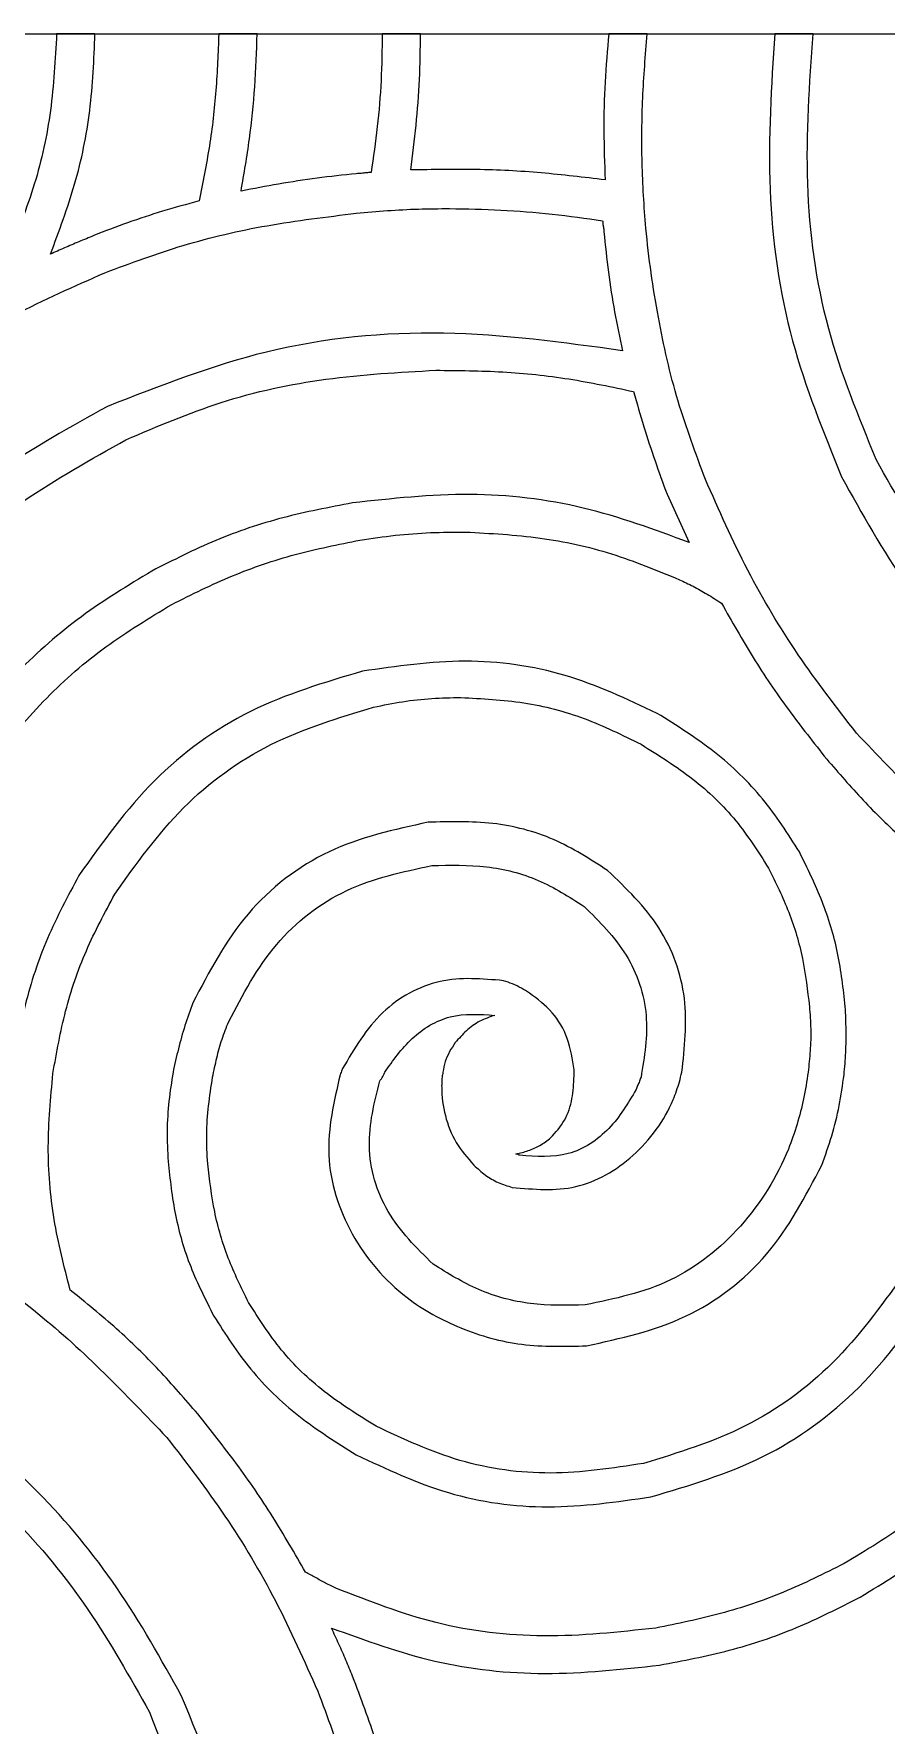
# Model space of a CAD drawing. Extents: x 0 to 371, y 0 to 260.
# Drawn here: x 24.68 to 42.89, y 223.8 to 259.95 of the extents above; entities that cross this region are included whole.
import ezdxf

# ---------------------------------------------------------------- set-up
doc = ezdxf.new("R2010")
doc.units = 0
doc.layers.add('Layer_1', color=7, linetype='CONTINUOUS')

msp = doc.modelspace()

# ---------------------------------------------------------------- linework, layer by layer
at = {"layer": 'Layer_1', "color": 7}
for points in [[(0.02646, 259.95312), (370.443122, 259.95312), (370.443122, 0.661457), (0.02646, 0.661457)], [(33.55609, 256.217641)], [(33.268253, 252.761521)], [(33.895606, 249.302817)], [(33.79897, 245.766599)]]:
    msp.add_lwpolyline(points, close=True, dxfattribs=at)
for points in [[(25.981876, 259.95333), (25.161771, 259.95333)], [(29.448331, 259.95333), (28.62771, 259.95333)], [(32.940625, 259.95333), (32.120519, 259.95333)], [(37.782706, 259.95333), (36.962085, 259.95333)], [(41.32771, 259.95333), (40.507605, 259.95333)], [(38.205936, 250.11052), (38.681876, 249.078542)], [(36.221561, 237.675104), (36.221561, 237.807395)]]:
    msp.add_lwpolyline(points, dxfattribs=at)
for points, knots in [([(25.161771, 259.95333), (25.132316, 259.405696), (25.073992, 258.321356), (24.730179, 256.730606), (24.329344, 255.737798), (24.129793, 255.24354)], [0, 0, 0, 0, 1.643844, 3.254882, 4.852052, 4.852052, 4.852052, 4.852052]), ([(25.02948, 255.24354), (25.214857, 255.738495), (25.588242, 256.735431), (25.915674, 258.322478), (25.959648, 259.40576), (25.981876, 259.95333)], [0, 0, 0, 0, 1.584262, 3.191011, 4.833324, 4.833324, 4.833324, 4.833324]), ([(28.62771, 259.95333), (28.611872, 259.550278), (28.580342, 258.747893), (28.443239, 257.553141), (28.283955, 256.771471), (28.20448, 256.381455)], [0, 0, 0, 0, 1.209889, 2.408612, 3.602317, 3.602317, 3.602317, 3.602317]), ([(29.104166, 256.592812), (29.16772, 256.962934), (29.294689, 257.702378), (29.406087, 258.825193), (29.434219, 259.576473), (29.448331, 259.95333)], [0, 0, 0, 0, 1.126372, 2.250304, 3.381541, 3.381541, 3.381541, 3.381541]), ([(32.120519, 259.95333), (32.115288, 259.62065), (32.104872, 258.958238), (32.025199, 257.968457), (31.929923, 257.315916), (31.882291, 256.989687)], [0, 0, 0, 0, 0.998009, 1.98717, 2.976081, 2.976081, 2.976081, 2.976081]), ([(32.728752, 257.042913), (32.769318, 257.362722), (32.850775, 258.004906), (32.924933, 258.976156), (32.935388, 259.627216), (32.940625, 259.95333)], [0, 0, 0, 0, 0.96705, 1.941857, 2.920169, 2.920169, 2.920169, 2.920169]), ([(36.962085, 259.95333), (36.9321, 259.609267), (36.872038, 258.920073), (36.845985, 257.8775), (36.870629, 257.181161), (36.883019, 256.83104)], [0, 0, 0, 0, 1.035948, 2.075115, 3.125997, 3.125997, 3.125997, 3.125997]), ([(39.026041, 250.42833), (38.819673, 250.982709), (38.398954, 252.112908), (37.989851, 253.917372), (37.749475, 255.624504), (37.659659, 257.194392), (37.670186, 258.582347), (37.745384, 259.498588), (37.782706, 259.95333)], [0, 0, 0, 0, 1.772931, 3.614431, 5.536674, 6.93944, 8.328222, 9.69667, 9.69667, 9.69667, 9.69667]), ([(40.507605, 259.95333), (40.435812, 258.843275), (40.29364, 256.645021), (40.749664, 253.407729), (41.548254, 251.43837), (41.936458, 250.48104)], [0, 0, 0, 0, 3.333342, 6.601048, 9.692133, 9.692133, 9.692133, 9.692133]), ([(42.677498, 250.85156), (42.299879, 251.770997), (41.523597, 253.661107), (41.103832, 256.776665), (41.252586, 258.887377), (41.32771, 259.95333)], [0, 0, 0, 0, 2.97319, 6.112067, 9.314621, 9.314621, 9.314621, 9.314621]), ([(31.564998, 256.963332), (31.285421, 256.933535), (30.730756, 256.874421), (29.910339, 256.747395), (29.371415, 256.644056), (29.104166, 256.592812)], [0, 0, 0, 0, 0.843389, 1.673239, 2.489571, 2.489571, 2.489571, 2.489571]), ([(31.882291, 256.989687), (31.846972, 256.988052), (31.776169, 256.984776), (31.67112, 256.968242), (31.600317, 256.964966), (31.564998, 256.963332)], [0, 0, 0, 0, 0.106, 0.212493, 0.318493, 0.318493, 0.318493, 0.318493]), ([(36.883019, 256.83104), (36.428485, 256.885748), (35.513664, 256.995858), (34.125962, 257.069471), (33.19558, 257.051787), (32.728752, 257.042913)], [0, 0, 0, 0, 1.373242, 2.763861, 4.164307, 4.164307, 4.164307, 4.164307]), ([(28.20448, 256.381455), (27.944895, 256.309545), (27.43254, 256.167614), (26.681024, 255.923251), (26.196071, 255.734193), (25.955521, 255.640415)], [0, 0, 0, 0, 0.808048, 1.594884, 2.369315, 2.369315, 2.369315, 2.369315]), ([(26.19375, 254.846665), (26.74823, 255.052435), (27.878672, 255.471947), (29.6824, 255.890611), (30.928567, 256.040382), (31.564998, 256.116872)], [0, 0, 0, 0, 1.773057, 3.6148, 5.537176, 5.537176, 5.537176, 5.537176]), ([(31.564998, 256.116872), (31.786389, 256.137534), (32.228396, 256.178785), (32.89267, 256.211792), (33.335161, 256.215693), (33.55609, 256.217641)], [0, 0, 0, 0, 0.667009, 1.331685, 1.99446, 1.99446, 1.99446, 1.99446]), ([(33.55609, 256.217641), (33.922986, 256.211148), (34.655134, 256.19819), (35.74802, 256.108862), (36.469791, 256.008011), (36.829793, 255.957708)], [0, 0, 0, 0, 1.100672, 2.196413, 3.286797, 3.286797, 3.286797, 3.286797]), ([(25.955521, 255.640415), (25.849978, 255.596407), (25.640559, 255.509086), (25.331218, 255.378275), (25.128965, 255.287963), (25.02948, 255.24354)], [0, 0, 0, 0, 0.343054, 0.680691, 1.007541, 1.007541, 1.007541, 1.007541]), ([(36.829793, 255.957708), (36.831465, 255.931204), (36.834823, 255.877978), (36.851634, 255.799727), (36.854992, 255.746501), (36.856664, 255.719997)], [0, 0, 0, 0, 0.079573, 0.1598, 0.239373, 0.239373, 0.239373, 0.239373]), ([(36.856664, 255.719997), (36.886526, 255.431565), (36.945812, 254.858915), (37.077771, 254.010947), (37.195208, 253.455483), (37.253539, 253.179583)], [0, 0, 0, 0, 0.86984, 1.726976, 2.572874, 2.572874, 2.572874, 2.572874]), ([(20.769791, 251.618955), (21.320635, 252.044367), (22.426629, 252.898519), (24.245355, 253.983983), (25.540255, 254.55732), (26.19375, 254.846665)], [0, 0, 0, 0, 2.086879, 4.19008, 6.332928, 6.332928, 6.332928, 6.332928]), ([(37.253539, 253.179583), (35.982871, 253.354627), (33.45406, 253.702988), (29.668008, 253.331438), (27.365097, 252.427867), (26.24646, 251.988958)], [0, 0, 0, 0, 3.84201, 7.646151, 11.23945, 11.23945, 11.23945, 11.23945]), ([(26.643335, 251.27479), (27.313955, 251.561833), (28.688615, 252.150222), (30.932812, 252.633637), (32.482497, 252.718495), (33.268253, 252.761521)], [0, 0, 0, 0, 2.184858, 4.4786, 6.837881, 6.837881, 6.837881, 6.837881]), ([(33.268253, 252.761521), (33.744088, 252.757266), (34.694152, 252.74877), (36.10872, 252.599893), (37.031984, 252.404143), (37.491251, 252.306769)], [0, 0, 0, 0, 1.427129, 2.849442, 4.257254, 4.257254, 4.257254, 4.257254]), ([(37.491251, 252.306769), (37.563151, 252.055724), (37.705372, 251.559138), (37.945819, 250.827331), (38.119438, 250.348884), (38.205936, 250.11052)], [0, 0, 0, 0, 0.783359, 1.549545, 2.310248, 2.310248, 2.310248, 2.310248]), ([(26.24646, 251.988958), (25.460609, 251.550179), (23.900535, 250.679111), (21.835031, 248.975111), (20.698792, 247.629784), (20.134688, 246.961875)], [0, 0, 0, 0, 2.696805, 5.353711, 7.973324, 7.973324, 7.973324, 7.973324]), ([(20.822501, 246.485935), (21.355009, 247.126099), (22.428859, 248.417049), (24.410597, 250.024816), (25.896015, 250.856411), (26.643335, 251.27479)], [0, 0, 0, 0, 2.494016, 5.029417, 7.596492, 7.596492, 7.596492, 7.596492]), ([(47.466353, 245.030727), (46.826863, 245.567852), (45.540469, 246.648331), (43.926947, 248.623754), (43.095677, 250.105934), (42.677498, 250.85156)], [0, 0, 0, 0, 2.50184, 5.032695, 7.594725, 7.594725, 7.594725, 7.594725]), ([(42.253751, 245.004372), (41.828339, 245.555215), (40.974187, 246.66121), (39.888724, 248.479936), (39.315387, 249.774835), (39.026041, 250.42833)], [0, 0, 0, 0, 2.086879, 4.19008, 6.332929, 6.332929, 6.332929, 6.332929]), ([(41.936458, 250.48104), (42.375438, 249.693498), (43.246832, 248.130193), (44.945065, 246.058359), (46.294954, 244.928752), (46.963541, 244.369269)], [0, 0, 0, 0, 2.701851, 5.363294, 7.97507, 7.97507, 7.97507, 7.97507]), ([(31.485416, 249.925519), (30.987056, 249.830411), (29.992797, 249.640664), (28.548267, 249.15861), (27.648889, 248.699685), (27.199373, 248.47031)], [0, 0, 0, 0, 1.521205, 3.0349, 4.547437, 4.547437, 4.547437, 4.547437]), ([(38.681876, 249.078542), (37.935231, 249.354211), (36.425231, 249.911719), (33.966177, 250.200061), (32.321545, 250.018052), (31.485416, 249.925519)], [0, 0, 0, 0, 2.382423, 4.818162, 7.337126, 7.337126, 7.337126, 7.337126]), ([(27.622603, 247.755625), (28.049991, 247.968762), (28.900682, 248.392998), (30.253315, 248.851461), (31.180496, 249.038336), (31.644063, 249.131769)], [0, 0, 0, 0, 1.431691, 2.8497, 4.267565, 4.267565, 4.267565, 4.267565]), ([(31.644063, 249.131769), (31.896309, 249.168542), (32.397041, 249.241541), (33.149227, 249.298991), (33.647975, 249.301548), (33.895606, 249.302817)], [0, 0, 0, 0, 0.76461, 1.517821, 2.260581, 2.260581, 2.260581, 2.260581]), ([(33.895606, 249.302817), (34.429184, 249.274943), (35.485206, 249.219777), (37.031702, 248.880464), (37.99288, 248.482535), (38.470519, 248.284792)], [0, 0, 0, 0, 1.601446, 3.169476, 4.718375, 4.718375, 4.718375, 4.718375]), ([(27.199373, 248.47031), (26.686777, 248.158966), (25.663398, 247.537379), (24.300923, 246.343909), (23.535806, 245.417181), (23.151041, 244.951145)], [0, 0, 0, 0, 1.797007, 3.587655, 5.399073, 5.399073, 5.399073, 5.399073]), ([(38.470519, 248.284792), (38.568384, 248.238498), (38.768951, 248.143623), (39.069733, 247.976383), (39.267702, 247.848639), (39.370206, 247.782497)], [0, 0, 0, 0, 0.324733, 0.66552, 1.031433, 1.031433, 1.031433, 1.031433]), ([(23.838855, 244.475205), (24.196767, 244.912934), (24.907354, 245.781987), (26.188562, 246.88667), (27.143783, 247.465485), (27.622603, 247.755625)], [0, 0, 0, 0, 1.694235, 3.363679, 5.041595, 5.041595, 5.041595, 5.041595]), ([(39.370206, 247.782497), (39.590427, 247.391098), (40.030208, 246.609472), (40.787118, 245.498331), (41.342159, 244.797899), (41.619164, 244.448334)], [0, 0, 0, 0, 1.346866, 2.689695, 4.027539, 4.027539, 4.027539, 4.027539]), ([(31.697289, 246.327288), (30.880172, 246.085219), (29.252008, 245.60288), (27.135333, 244.062864), (26.141601, 242.668152), (25.638228, 241.961664)], [0, 0, 0, 0, 2.544261, 5.069616, 7.661989, 7.661989, 7.661989, 7.661989]), ([(37.994063, 245.427602), (37.350188, 245.731363), (36.054539, 246.342611), (33.869907, 246.644101), (32.427401, 246.433754), (31.697289, 246.327288)], [0, 0, 0, 0, 2.12763, 4.281365, 6.488666, 6.488666, 6.488666, 6.488666]), ([(26.405623, 241.564789), (26.86266, 242.207002), (27.767369, 243.478269), (29.699407, 244.883922), (31.186968, 245.333713), (31.935002, 245.559894)], [0, 0, 0, 0, 2.355363, 4.662467, 6.996104, 6.996104, 6.996104, 6.996104]), ([(31.935002, 245.559894), (32.141603, 245.601852), (32.552769, 245.685354), (33.176467, 245.754259), (33.592068, 245.762498), (33.79897, 245.766599)], [0, 0, 0, 0, 0.632264, 1.258295, 1.878937, 1.878937, 1.878937, 1.878937]), ([(33.79897, 245.766599), (34.248803, 245.743142), (35.144065, 245.696457), (36.453351, 245.359007), (37.251781, 244.963572), (37.650414, 244.766144)], [0, 0, 0, 0, 1.349374, 2.685535, 4.017803, 4.017803, 4.017803, 4.017803]), ([(41.036771, 242.463959), (40.787976, 242.852341), (40.281511, 243.642959), (39.238357, 244.647149), (38.414075, 245.16416), (37.994063, 245.427602)], [0, 0, 0, 0, 1.380479, 2.810202, 4.295597, 4.295597, 4.295597, 4.295597]), ([(52.467081, 238.6275), (51.106533, 239.109574), (48.472695, 240.042803), (44.953576, 242.178548), (43.136064, 244.080882), (42.253751, 245.004372)], [0, 0, 0, 0, 4.325973, 8.374502, 12.194088, 12.194088, 12.194088, 12.194088]), ([(37.650414, 244.766144), (38.028208, 244.530774), (38.768569, 244.069519), (39.703931, 243.173244), (40.154586, 242.466479), (40.375313, 242.12031)], [0, 0, 0, 0, 1.333601, 2.613455, 3.8421, 3.8421, 3.8421, 3.8421]), ([(41.619164, 244.448334), (41.873675, 244.153168), (42.385871, 243.559154), (43.237995, 242.730629), (43.849961, 242.219721), (44.159061, 241.961664)], [0, 0, 0, 0, 1.168837, 2.352252, 3.560033, 3.560033, 3.560033, 3.560033]), ([(33.099271, 243.099062), (32.374767, 242.940656), (30.933068, 242.625443), (29.108325, 241.218163), (28.420307, 239.902127), (28.072188, 239.236249)], [0, 0, 0, 0, 2.206856, 4.391448, 6.628866, 6.628866, 6.628866, 6.628866]), ([(36.93573, 242.067084), (36.561969, 242.30912), (35.810091, 242.796015), (34.472357, 243.137917), (33.561179, 243.112133), (33.099271, 243.099062)], [0, 0, 0, 0, 1.329611, 2.674722, 4.057669, 4.057669, 4.057669, 4.057669]), ([(42.016039, 239.156667), (41.972283, 239.540534), (41.884949, 240.306702), (41.54754, 241.422174), (41.207506, 242.115721), (41.036771, 242.463959)], [0, 0, 0, 0, 1.157468, 2.310219, 3.472746, 3.472746, 3.472746, 3.472746]), ([(25.638228, 241.961664), (25.40183, 241.519165), (24.928713, 240.633569), (24.451758, 239.193791), (24.29031, 238.199772), (24.209375, 237.701459)], [0, 0, 0, 0, 1.503279, 3.008588, 4.521817, 4.521817, 4.521817, 4.521817]), ([(28.839583, 238.839374), (29.142552, 239.415466), (29.740463, 240.552387), (31.310921, 241.774874), (32.55534, 242.040119), (33.178853, 242.17302)], [0, 0, 0, 0, 1.939308, 3.827231, 5.723082, 5.723082, 5.723082, 5.723082]), ([(33.178853, 242.17302), (33.570709, 242.182486), (34.343338, 242.201149), (35.476514, 241.912338), (36.115478, 241.503378), (36.432918, 241.300205)], [0, 0, 0, 0, 1.173202, 2.313221, 3.438758, 3.438758, 3.438758, 3.438758]), ([(38.52323, 237.754685), (38.581554, 238.281743), (38.699321, 239.34595), (38.123732, 240.930525), (37.334447, 241.685632), (36.93573, 242.067084)], [0, 0, 0, 0, 1.577528, 3.185267, 4.826554, 4.826554, 4.826554, 4.826554]), ([(40.375313, 242.12031), (40.528491, 241.809304), (40.833247, 241.190541), (41.129097, 240.189493), (41.208594, 239.502679), (41.248644, 239.156667)], [0, 0, 0, 0, 1.038912, 2.066965, 3.110733, 3.110733, 3.110733, 3.110733]), ([(25.082706, 237.72833), (25.162074, 238.176116), (25.320778, 239.07151), (25.763918, 240.366208), (26.192073, 241.165918), (26.405623, 241.564789)], [0, 0, 0, 0, 1.363155, 2.725773, 4.081693, 4.081693, 4.081693, 4.081693]), ([(36.432918, 241.300205), (36.761434, 240.975407), (37.414258, 240.329971), (37.869025, 238.981503), (37.722749, 238.089735), (37.650414, 237.648749)], [0, 0, 0, 0, 1.374437, 2.731266, 4.058611, 4.058611, 4.058611, 4.058611]), ([(34.713127, 239.712705), (34.255114, 239.752812), (33.327826, 239.834011), (32.01415, 239.09482), (31.52535, 238.262515), (31.273543, 237.83375)], [0, 0, 0, 0, 1.356338, 2.746027, 4.222582, 4.222582, 4.222582, 4.222582]), ([(35.269164, 239.448122), (35.211886, 239.483716), (35.094486, 239.556673), (34.908782, 239.647162), (34.777377, 239.691182), (34.713127, 239.712705)], [0, 0, 0, 0, 0.202266, 0.414576, 0.617704, 0.617704, 0.617704, 0.617704]), ([(36.221561, 237.807395), (36.18663, 238.033319), (36.118832, 238.471819), (35.782807, 239.058595), (35.440104, 239.318488), (35.269164, 239.448122)], [0, 0, 0, 0, 0.68245, 1.324587, 1.963647, 1.963647, 1.963647, 1.963647]), ([(28.072188, 239.236249), (28.013865, 239.075599), (27.896949, 238.753554), (27.76033, 238.257382), (27.68608, 237.922241), (27.648958, 237.754685)], [0, 0, 0, 0, 0.512559, 1.027501, 1.54235, 1.54235, 1.54235, 1.54235]), ([(32.17323, 237.754685), (32.351997, 238.008795), (32.710153, 238.517897), (33.560669, 239.038851), (34.202824, 238.994256), (34.528125, 238.971665)], [0, 0, 0, 0, 0.929904, 1.863034, 2.821039, 2.821039, 2.821039, 2.821039]), ([(41.248644, 239.156667), (41.261129, 238.998372), (41.285925, 238.683987), (41.269963, 238.215019), (41.238067, 237.907033), (41.222289, 237.754685)], [0, 0, 0, 0, 0.47604, 0.945453, 1.404937, 1.404937, 1.404937, 1.404937]), ([(41.989168, 237.701459), (42.003385, 237.860413), (42.031954, 238.179831), (42.03678, 238.665943), (42.023009, 238.991762), (42.016039, 239.156667)], [0, 0, 0, 0, 0.478613, 0.961775, 1.45692, 1.45692, 1.45692, 1.45692]), ([(28.495418, 237.648749), (28.523505, 237.787274), (28.578922, 238.060593), (28.689868, 238.460098), (28.789988, 238.713734), (28.839583, 238.839374)], [0, 0, 0, 0, 0.424009, 0.8366, 1.2416, 1.2416, 1.2416, 1.2416]), ([(34.528125, 238.971665), (34.416996, 238.934872), (34.194657, 238.861258), (33.910951, 238.649886), (33.757766, 238.476117), (33.681664, 238.389789)], [0, 0, 0, 0, 0.349322, 0.698905, 1.04404, 1.04404, 1.04404, 1.04404]), ([(33.681664, 238.389789), (33.639405, 238.326213), (33.55453, 238.198526), (33.458389, 237.985329), (33.43093, 237.83201), (33.417081, 237.754685)], [0, 0, 0, 0, 0.228959, 0.459846, 0.694772, 0.694772, 0.694772, 0.694772]), ([(25.45271, 233.098122), (25.323964, 233.599222), (25.065824, 234.603946), (24.939752, 236.16835), (25.034956, 237.207252), (25.082706, 237.72833)], [0, 0, 0, 0, 1.550432, 3.108675, 4.676708, 4.676708, 4.676708, 4.676708]), ([(27.648958, 237.754685), (27.617239, 237.549275), (27.553143, 237.134196), (27.510978, 236.49646), (27.532249, 236.066919), (27.543021, 235.849375)], [0, 0, 0, 0, 0.623438, 1.259799, 1.912811, 1.912811, 1.912811, 1.912811]), ([(28.389998, 235.796665), (28.379186, 236.005693), (28.357748, 236.42014), (28.400513, 237.040101), (28.463801, 237.445982), (28.495418, 237.648749)], [0, 0, 0, 0, 0.62747, 1.244106, 1.859682, 1.859682, 1.859682, 1.859682]), ([(31.220833, 237.701459), (31.087813, 237.129713), (30.820193, 235.97943), (31.38386, 234.22657), (32.468228, 232.959856), (33.790665, 232.239882), (35.108915, 231.869583), (36.022993, 231.894747), (36.486144, 231.907497)], [0, 0, 0, 0, 1.73369, 3.487973, 5.285128, 6.608863, 7.955425, 9.338494, 9.338494, 9.338494, 9.338494]), ([(31.273543, 237.83375), (31.266307, 237.82262), (31.250267, 237.797949), (31.241424, 237.750342), (31.228019, 237.718518), (31.220833, 237.701459)], [0, 0, 0, 0, 0.039476, 0.087505, 0.142997, 0.142997, 0.142997, 0.142997]), ([(33.205208, 233.653644), (32.850561, 234.003612), (32.147577, 234.697322), (31.71491, 236.171776), (31.951056, 237.108225), (32.067293, 237.569167)], [0, 0, 0, 0, 1.479953, 2.93357, 4.342663, 4.342663, 4.342663, 4.342663]), ([(32.067293, 237.569167), (32.083273, 237.588521), (32.114983, 237.626929), (32.14463, 237.692534), (32.164064, 237.734767), (32.17323, 237.754685)], [0, 0, 0, 0, 0.074948, 0.148729, 0.214586, 0.214586, 0.214586, 0.214586]), ([(33.417081, 237.754685), (33.409922, 237.719501), (33.395695, 237.649571), (33.390661, 237.542858), (33.387601, 237.267739), (33.445029, 236.82203), (33.66862, 236.23598), (33.942119, 235.925284), (34.078539, 235.77031)], [0, 0, 0, 0, 0.107556, 0.213774, 0.319693, 0.933198, 1.551288, 2.166408, 2.166408, 2.166408, 2.166408]), ([(34.898644, 235.293854), (35.358703, 235.252862), (36.290091, 235.169873), (37.571401, 235.922129), (38.186996, 236.774068), (38.412147, 237.358336), (38.471797, 237.553459), (38.50582, 237.686574), (38.52323, 237.754685)], [0, 0, 0, 0, 1.356337, 2.745907, 4.222353, 4.421867, 4.623135, 4.834031, 4.834031, 4.834031, 4.834031]), ([(35.71875, 236.352187), (35.826808, 236.472195), (36.044687, 236.714166), (36.193805, 237.189247), (36.212316, 237.513266), (36.221561, 237.675104)], [0, 0, 0, 0, 0.479683, 0.967182, 1.45365, 1.45365, 1.45365, 1.45365]), ([(41.222289, 237.754685), (41.192757, 237.565236), (41.134428, 237.191046), (40.991716, 236.642226), (40.656956, 235.676618), (39.870661, 234.41154), (38.334329, 233.175816), (37.085516, 232.912332), (36.459789, 232.780312)], [0, 0, 0, 0, 0.574916, 1.135546, 1.698473, 3.63771, 5.525437, 7.421159, 7.421159, 7.421159, 7.421159]), ([(37.650414, 237.648749), (37.639612, 237.619877), (37.617113, 237.559737), (37.577779, 237.473177), (37.555279, 237.413037), (37.544478, 237.384165)], [0, 0, 0, 0, 0.092457, 0.192584, 0.28504, 0.28504, 0.28504, 0.28504]), ([(41.513228, 235.77031), (41.587445, 235.977179), (41.736747, 236.393334), (41.893919, 237.040627), (41.957401, 237.481059), (41.989168, 237.701459)], [0, 0, 0, 0, 0.65903, 1.325758, 1.993602, 1.993602, 1.993602, 1.993602]), ([(37.544478, 237.384165), (37.37237, 237.093111), (37.026211, 236.507716), (36.11298, 235.898583), (35.411095, 235.953822), (35.057291, 235.981667)], [0, 0, 0, 0, 1.011101, 2.033623, 3.072952, 3.072952, 3.072952, 3.072952]), ([(17.303853, 236.325832), (18.664354, 235.843801), (21.298043, 234.910673), (24.817019, 232.775142), (26.6344, 230.872927), (27.516666, 229.949477)], [0, 0, 0, 0, 4.325799, 8.373986, 12.193382, 12.193382, 12.193382, 12.193382]), ([(34.97771, 236.008539), (35.065969, 236.029816), (35.243403, 236.072591), (35.498114, 236.183534), (35.644956, 236.295779), (35.71875, 236.352187)], [0, 0, 0, 0, 0.272222, 0.547266, 0.825112, 0.825112, 0.825112, 0.825112]), ([(27.543021, 235.849375), (27.585117, 235.465711), (27.669107, 234.700226), (27.996541, 233.580136), (28.346216, 232.889728), (28.522289, 232.542084)], [0, 0, 0, 0, 1.156641, 2.307721, 3.475184, 3.475184, 3.475184, 3.475184]), ([(29.262813, 232.833538), (29.109627, 233.146474), (28.804826, 233.76914), (28.511483, 234.770319), (28.430474, 235.454705), (28.389998, 235.796665)], [0, 0, 0, 0, 1.044084, 2.077469, 3.109449, 3.109449, 3.109449, 3.109449]), ([(34.078539, 235.77031), (34.158736, 235.696753), (34.316291, 235.552242), (34.594543, 235.387532), (34.796804, 235.325225), (34.898644, 235.293854)], [0, 0, 0, 0, 0.326004, 0.640468, 0.959374, 0.959374, 0.959374, 0.959374]), ([(35.057291, 235.981667), (35.048252, 235.983444), (35.02947, 235.987135), (35.005531, 236.003071), (34.98675, 236.006762), (34.97771, 236.008539)], [0, 0, 0, 0, 0.027412, 0.056954, 0.084365, 0.084365, 0.084365, 0.084365]), ([(36.486144, 231.907497), (37.210648, 232.065902), (38.652348, 232.381116), (40.477091, 233.788396), (41.165109, 235.104432), (41.513228, 235.77031)], [0, 0, 0, 0, 2.206856, 4.391448, 6.628866, 6.628866, 6.628866, 6.628866]), ([(36.459789, 232.780312), (36.067617, 232.772548), (35.293849, 232.757229), (34.165883, 233.056125), (33.523361, 233.455759), (33.205208, 233.653644)], [0, 0, 0, 0, 1.173487, 2.315325, 3.435285, 3.435285, 3.435285, 3.435285]), ([(43.233019, 233.38906), (42.769348, 232.747331), (41.853601, 231.47992), (39.926189, 230.073723), (38.445202, 229.620868), (37.703125, 229.393955)], [0, 0, 0, 0, 2.366487, 4.673792, 6.990994, 6.990994, 6.990994, 6.990994]), ([(28.178125, 230.452288), (27.905584, 230.766998), (27.356402, 231.401152), (26.449484, 232.291248), (25.786834, 232.827653), (25.45271, 233.098122)], [0, 0, 0, 0, 1.248722, 2.516229, 3.805333, 3.805333, 3.805333, 3.805333]), ([(37.861771, 228.679271), (38.678889, 228.92134), (40.307053, 229.403679), (42.423728, 230.943695), (43.41746, 232.338407), (43.920833, 233.044895)], [0, 0, 0, 0, 2.544261, 5.069616, 7.661989, 7.661989, 7.661989, 7.661989]), ([(28.522289, 232.542084), (28.771079, 232.153739), (29.277522, 231.363214), (30.320755, 230.359277), (31.144993, 229.842361), (31.564998, 229.578957)], [0, 0, 0, 0, 1.380369, 2.809918, 4.295238, 4.295238, 4.295238, 4.295238]), ([(31.988228, 230.187705), (31.610398, 230.423082), (30.869944, 230.884362), (29.934336, 231.780557), (29.483581, 232.487364), (29.262813, 232.833538)], [0, 0, 0, 0, 1.333712, 2.613745, 3.842465, 3.842465, 3.842465, 3.842465]), ([(27.83396, 224.419582), (27.39518, 225.205433), (26.524112, 226.765507), (24.820113, 228.831011), (23.474786, 229.96725), (22.806876, 230.531354)], [0, 0, 0, 0, 2.696805, 5.353711, 7.973324, 7.973324, 7.973324, 7.973324]), ([(30.479793, 227.065415), (30.250997, 227.465273), (29.795349, 228.261592), (29.020757, 229.389888), (28.457541, 230.099997), (28.178125, 230.452288)], [0, 0, 0, 0, 1.381657, 2.751578, 4.100345, 4.100345, 4.100345, 4.100345]), ([(45.772916, 230.531354), (45.414998, 230.093589), (44.704385, 229.224448), (43.423255, 228.119503), (42.467994, 227.540596), (41.989168, 227.250417)], [0, 0, 0, 0, 1.694336, 3.363942, 5.041931, 5.041931, 5.041931, 5.041931]), ([(27.516666, 229.949477), (27.942223, 229.396716), (28.796723, 228.286795), (29.877375, 226.465844), (30.45429, 225.174725), (30.744377, 224.525519)], [0, 0, 0, 0, 2.091606, 4.199858, 6.332059, 6.332059, 6.332059, 6.332059]), ([(37.703125, 229.393955), (37.042806, 229.292746), (35.736958, 229.092593), (33.754425, 229.364504), (32.575205, 229.914123), (31.988228, 230.187705)], [0, 0, 0, 0, 1.997914, 3.95108, 5.886882, 5.886882, 5.886882, 5.886882]), ([(42.333333, 226.536249), (42.845929, 226.847593), (43.869308, 227.46918), (45.231782, 228.66265), (45.9969, 229.589378), (46.381664, 230.055413)], [0, 0, 0, 0, 1.797007, 3.587655, 5.399073, 5.399073, 5.399073, 5.399073]), ([(22.357291, 229.896251), (22.996781, 229.359126), (24.283175, 228.278647), (25.896697, 226.303223), (26.727967, 224.821044), (27.146146, 224.075417)], [0, 0, 0, 0, 2.50184, 5.032694, 7.594725, 7.594725, 7.594725, 7.594725]), ([(31.564998, 229.578957), (32.208872, 229.275196), (33.504522, 228.663948), (35.689154, 228.362458), (37.13166, 228.572805), (37.861771, 228.679271)], [0, 0, 0, 0, 2.12763, 4.281365, 6.488666, 6.488666, 6.488666, 6.488666]), ([(31.141252, 226.721251), (31.064014, 226.757913), (30.911869, 226.830132), (30.695396, 226.952573), (30.550875, 227.028213), (30.479793, 227.065415)], [0, 0, 0, 0, 0.256404, 0.505074, 0.745761, 0.745761, 0.745761, 0.745761]), ([(41.989168, 227.250417), (41.561783, 227.037313), (40.711106, 226.613145), (39.358425, 226.154994), (38.43127, 225.96819), (37.967708, 225.87479)], [0, 0, 0, 0, 1.431634, 2.849563, 4.267399, 4.267399, 4.267399, 4.267399]), ([(37.967708, 225.87479), (37.169499, 225.787605), (35.60434, 225.616649), (33.265824, 225.892283), (31.843773, 226.44714), (31.141252, 226.721251)], [0, 0, 0, 0, 2.40486, 4.715544, 6.971607, 6.971607, 6.971607, 6.971607]), ([(38.047289, 225.08104), (38.545649, 225.176148), (39.539909, 225.365895), (40.984439, 225.847949), (41.883816, 226.306874), (42.333333, 226.536249)], [0, 0, 0, 0, 1.521205, 3.0349, 4.547437, 4.547437, 4.547437, 4.547437]), ([(32.199585, 222.69979), (32.13297, 222.944692), (32.000293, 223.432457), (31.750278, 224.143601), (31.533055, 224.727988), (31.34677, 225.189073), (31.193935, 225.531872), (31.088644, 225.760241), (31.035831, 225.87479)], [0, 0, 0, 0, 0.76115, 1.515968, 2.260168, 2.631581, 3.007589, 3.386007, 3.386007, 3.386007, 3.386007]), ([(31.035831, 225.87479), (31.762897, 225.60951), (33.23327, 225.073024), (35.62936, 224.817985), (37.231195, 224.992254), (38.047289, 225.08104)], [0, 0, 0, 0, 2.315932, 4.683594, 7.142714, 7.142714, 7.142714, 7.142714]), ([(30.744377, 224.525519), (30.950147, 223.971038), (31.369658, 222.840597), (31.788322, 221.036869), (31.938093, 219.790702), (32.014583, 219.154271)], [0, 0, 0, 0, 1.773057, 3.6148, 5.537175, 5.537175, 5.537175, 5.537175]), ([(29.077811, 213.624376), (29.243955, 214.876979), (29.57427, 217.367312), (29.185508, 221.083757), (28.274877, 223.331332), (27.83396, 224.419582)], [0, 0, 0, 0, 3.78491, 7.524876, 11.035559, 11.035559, 11.035559, 11.035559]), ([(27.146146, 224.075417), (27.568931, 222.989807), (28.440784, 220.751094), (28.775661, 217.069115), (28.395376, 214.617388), (28.20448, 213.386664)], [0, 0, 0, 0, 3.48364, 7.183856, 10.913533, 10.913533, 10.913533, 10.913533])]:
    msp.add_open_spline(points, degree=3, knots=knots, dxfattribs=at)

doc.saveas('drawing.dxf')
